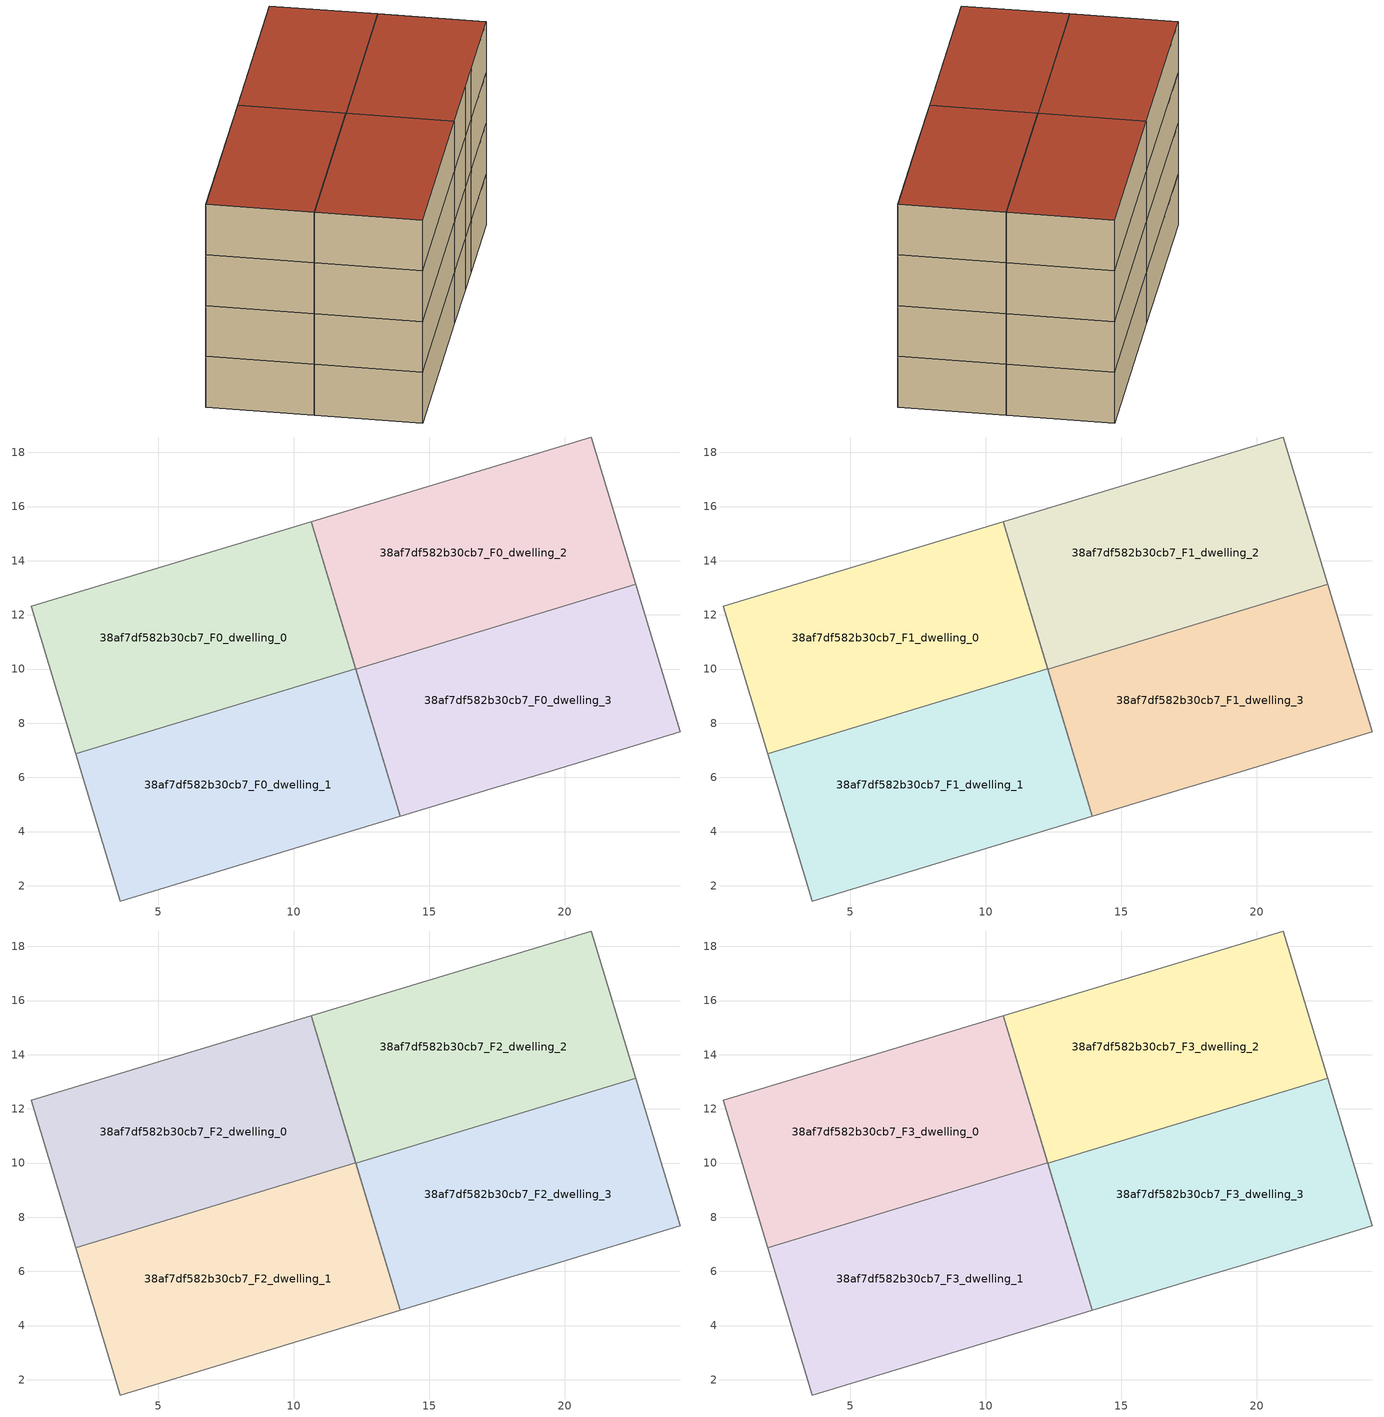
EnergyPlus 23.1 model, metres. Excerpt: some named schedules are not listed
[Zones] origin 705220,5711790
38af7df582b30cb7_F0_dwelling_0
 floor ground (EU_floor_Construction): 10.65,15.44 12.29,10 1.95,6.88 0.3,12.32 z0
 wall adiabatic (EU_wall_Construction): 12.29,10 10.65,15.44 0.3,12.32 1.95,6.88 z0:3
 wall to 38af7df582b30cb7_F0_dwelling_1 (EU_wall_Construction): 1.95,6.88 12.29,10 z0:3
38af7df582b30cb7_F0_dwelling_1
 floor ground (EU_floor_Construction): 12.29,10 13.94,4.56 3.6,1.44 1.95,6.88 z0
 wall adiabatic (EU_wall_Construction): 1.95,6.88 3.6,1.44 13.94,4.56 12.29,10 z0:3
38af7df582b30cb7_F0_dwelling_2
 floor ground (EU_floor_Construction): 20.98,18.57 22.63,13.12 12.29,10 10.65,15.44 z0
 wall adiabatic (EU_wall_Construction): 22.63,13.12 20.98,18.57 10.65,15.44 12.29,10 z0:3
 wall to 38af7df582b30cb7_F0_dwelling_3 (EU_wall_Construction): 12.29,10 22.63,13.12 z0:3
38af7df582b30cb7_F0_dwelling_3
 floor ground (EU_floor_Construction): 22.63,13.12 24.28,7.68 19.41,6.21 17.47,5.63 13.94,4.56 12.29,10 z0
 wall adiabatic (EU_wall_Construction): 12.29,10 13.94,4.56 17.47,5.63 19.41,6.21 24.28,7.68 22.63,13.12 z0:3
38af7df582b30cb7_F1_dwelling_0
 floor to 38af7df582b30cb7_F0_dwelling_0 (EU_floor_Construction): 10.65,15.44 12.29,10 1.95,6.88 0.3,12.32 z3
 wall adiabatic (EU_wall_Construction): 12.29,10 10.65,15.44 0.3,12.32 1.95,6.88 z3:6
 wall to 38af7df582b30cb7_F1_dwelling_1 (EU_wall_Construction): 1.95,6.88 12.29,10 z3:6
38af7df582b30cb7_F1_dwelling_1
 floor to 38af7df582b30cb7_F0_dwelling_1 (EU_floor_Construction): 12.29,10 13.94,4.56 3.6,1.44 1.95,6.88 z3
 wall adiabatic (EU_wall_Construction): 1.95,6.88 3.6,1.44 13.94,4.56 12.29,10 z3:6
38af7df582b30cb7_F1_dwelling_2
 floor to 38af7df582b30cb7_F0_dwelling_2 (EU_floor_Construction): 20.98,18.57 22.63,13.12 12.29,10 10.65,15.44 z3
 wall adiabatic (EU_wall_Construction): 22.63,13.12 20.98,18.57 10.65,15.44 12.29,10 z3:6
 wall to 38af7df582b30cb7_F1_dwelling_3 (EU_wall_Construction): 12.29,10 22.63,13.12 z3:6
38af7df582b30cb7_F1_dwelling_3
 floor to 38af7df582b30cb7_F0_dwelling_3 (EU_floor_Construction): 22.63,13.12 24.28,7.68 19.41,6.21 17.47,5.63 13.94,4.56 12.29,10 z3
 wall adiabatic (EU_wall_Construction): 12.29,10 13.94,4.56 17.47,5.63 19.41,6.21 24.28,7.68 22.63,13.12 z3:6
38af7df582b30cb7_F2_dwelling_0
 floor to 38af7df582b30cb7_F1_dwelling_0 (EU_floor_Construction): 10.65,15.44 12.29,10 1.95,6.88 0.3,12.32 z6
 wall adiabatic (EU_wall_Construction): 12.29,10 10.65,15.44 0.3,12.32 1.95,6.88 z6:9
 wall to 38af7df582b30cb7_F2_dwelling_1 (EU_wall_Construction): 1.95,6.88 12.29,10 z6:9
38af7df582b30cb7_F2_dwelling_1
 floor to 38af7df582b30cb7_F1_dwelling_1 (EU_floor_Construction): 12.29,10 13.94,4.56 3.6,1.44 1.95,6.88 z6
 wall adiabatic (EU_wall_Construction): 1.95,6.88 3.6,1.44 13.94,4.56 12.29,10 z6:9
38af7df582b30cb7_F2_dwelling_2
 floor to 38af7df582b30cb7_F1_dwelling_2 (EU_floor_Construction): 20.98,18.57 22.63,13.12 12.29,10 10.65,15.44 z6
 wall adiabatic (EU_wall_Construction): 22.63,13.12 20.98,18.57 10.65,15.44 12.29,10 z6:9
 wall to 38af7df582b30cb7_F2_dwelling_3 (EU_wall_Construction): 12.29,10 22.63,13.12 z6:9
38af7df582b30cb7_F2_dwelling_3
 floor to 38af7df582b30cb7_F1_dwelling_3 (EU_floor_Construction): 22.63,13.12 24.28,7.68 19.41,6.21 17.47,5.63 13.94,4.56 12.29,10 z6
 wall adiabatic (EU_wall_Construction): 12.29,10 13.94,4.56 17.47,5.63 19.41,6.21 24.28,7.68 22.63,13.12 z6:9
38af7df582b30cb7_F3_dwelling_0
 floor to 38af7df582b30cb7_F2_dwelling_0 (EU_floor_Construction): 10.65,15.44 12.29,10 1.95,6.88 0.3,12.32 z9
 wall adiabatic (EU_wall_Construction): 12.29,10 10.65,15.44 0.3,12.32 1.95,6.88 z9:12
 wall to 38af7df582b30cb7_F3_dwelling_1 (EU_wall_Construction): 1.95,6.88 12.29,10 z9:12
 roof outside (EU_roof_Construction): 12.29,10 10.65,15.44 0.3,12.32 1.95,6.88 z12
38af7df582b30cb7_F3_dwelling_1
 floor to 38af7df582b30cb7_F2_dwelling_1 (EU_floor_Construction): 12.29,10 13.94,4.56 3.6,1.44 1.95,6.88 z9
 wall adiabatic (EU_wall_Construction): 1.95,6.88 3.6,1.44 13.94,4.56 12.29,10 z9:12
 roof outside (EU_roof_Construction): 13.94,4.56 12.29,10 1.95,6.88 3.6,1.44 z12
38af7df582b30cb7_F3_dwelling_2
 floor to 38af7df582b30cb7_F2_dwelling_2 (EU_floor_Construction): 20.98,18.57 22.63,13.12 12.29,10 10.65,15.44 z9
 wall adiabatic (EU_wall_Construction): 22.63,13.12 20.98,18.57 10.65,15.44 12.29,10 z9:12
 wall to 38af7df582b30cb7_F3_dwelling_3 (EU_wall_Construction): 12.29,10 22.63,13.12 z9:12
 roof outside (EU_roof_Construction): 22.63,13.12 20.98,18.57 10.65,15.44 12.29,10 z12
38af7df582b30cb7_F3_dwelling_3
 floor to 38af7df582b30cb7_F2_dwelling_3 (EU_floor_Construction): 22.63,13.12 24.28,7.68 19.41,6.21 17.47,5.63 13.94,4.56 12.29,10 z9
 wall adiabatic (EU_wall_Construction): 12.29,10 13.94,4.56 17.47,5.63 19.41,6.21 24.28,7.68 22.63,13.12 z9:12
 roof outside (EU_roof_Construction): 24.28,7.68 22.63,13.12 12.29,10 13.94,4.56 17.47,5.63 19.41,6.21 z12
[Building]
EU S2 Campaign: North Axis=0; Terrain=City; Solar Distribution=FullExterior
[Site:Location]
London: Latitude=51.5; Longitude=-0.5; Time Zone=0; Elevation=25
[SizingPeriod:WeatherFileDays]
AnnualSizingPeriod: Begin Month=1; Begin Day of Month=1; End Month=12; End Day of Month=31; Day of Week for Start Day=Monday; Use Weather File Daylight Saving Period=No; Use Weather File Rain and Snow Indicators=No
[MATERIAL]
EU_InternalMass_Material: Roughness=MediumRough; Thickness=0.1; Conductivity=1; Density=1800; Specific Heat=900; Thermal Absorptance=0.9; Solar Absorptance=0.7; Visible Absorptance=0.7
[MATERIAL:NOMASS] Roughness=MediumRough; Thermal Absorptance=0.9; Solar Absorptance=0.7; Visible Absorptance=0.7
Name | Thermal Resistance
EU_wall_NoMass | 1.04674
EU_roof_NoMass | 4.32442
EU_floor_NoMass | 2.04616
[CONSTRUCTION]
EU_wall_Construction: EU_wall_NoMass
EU_roof_Construction: EU_roof_NoMass
EU_floor_Construction: EU_floor_NoMass
EU_InternalMass_Construction: EU_InternalMass_Material
[ZONE] Type=1; Multiplier=1; Ceiling Height=autocalculate; Floor Area=autocalculate; Part of Total Floor Area=Yes
Name | Volume
38af7df582b30cb7_F0_dwelling_0; 38af7df582b30cb7_F1_dwelling_0; 38af7df582b30cb7_F2_dwelling_0; 38af7df582b30cb7_F3_dwelling_0 | 184.222
38af7df582b30cb7_F0_dwelling_1; 38af7df582b30cb7_F1_dwelling_1; 38af7df582b30cb7_F2_dwelling_1; 38af7df582b30cb7_F3_dwelling_1 | 184.2
38af7df582b30cb7_F0_dwelling_2 | 184.208
38af7df582b30cb7_F1_dwelling_2; 38af7df582b30cb7_F2_dwelling_2; 38af7df582b30cb7_F3_dwelling_2 | 184.206
38af7df582b30cb7_F0_dwelling_3 | 184.218
38af7df582b30cb7_F1_dwelling_3; 38af7df582b30cb7_F2_dwelling_3; 38af7df582b30cb7_F3_dwelling_3 | 184.219
[INTERNALMASS] Construction=EU_InternalMass_Construction
Name | Zone or ZoneList | Surface Area
38af7df582b30cb7_F0_dwelling_0_EU_InternalMass | 38af7df582b30cb7_F0_dwelling_0 | 61.4073
38af7df582b30cb7_F0_dwelling_1_EU_InternalMass | 38af7df582b30cb7_F0_dwelling_1 | 61.4
38af7df582b30cb7_F0_dwelling_2_EU_InternalMass | 38af7df582b30cb7_F0_dwelling_2 | 61.4024
38af7df582b30cb7_F0_dwelling_3_EU_InternalMass | 38af7df582b30cb7_F0_dwelling_3 | 61.4059
38af7df582b30cb7_F1_dwelling_0_EU_InternalMass | 38af7df582b30cb7_F1_dwelling_0 | 61.4073
38af7df582b30cb7_F1_dwelling_1_EU_InternalMass | 38af7df582b30cb7_F1_dwelling_1 | 61.4
38af7df582b30cb7_F1_dwelling_2_EU_InternalMass | 38af7df582b30cb7_F1_dwelling_2 | 61.4024
38af7df582b30cb7_F1_dwelling_3_EU_InternalMass | 38af7df582b30cb7_F1_dwelling_3 | 61.4059
38af7df582b30cb7_F2_dwelling_0_EU_InternalMass | 38af7df582b30cb7_F2_dwelling_0 | 61.4073
38af7df582b30cb7_F2_dwelling_1_EU_InternalMass | 38af7df582b30cb7_F2_dwelling_1 | 61.4
38af7df582b30cb7_F2_dwelling_2_EU_InternalMass | 38af7df582b30cb7_F2_dwelling_2 | 61.4024
38af7df582b30cb7_F2_dwelling_3_EU_InternalMass | 38af7df582b30cb7_F2_dwelling_3 | 61.4059
38af7df582b30cb7_F3_dwelling_0_EU_InternalMass | 38af7df582b30cb7_F3_dwelling_0 | 61.4073
38af7df582b30cb7_F3_dwelling_1_EU_InternalMass | 38af7df582b30cb7_F3_dwelling_1 | 61.4
38af7df582b30cb7_F3_dwelling_2_EU_InternalMass | 38af7df582b30cb7_F3_dwelling_2 | 61.4024
38af7df582b30cb7_F3_dwelling_3_EU_InternalMass | 38af7df582b30cb7_F3_dwelling_3 | 61.4059
[OTHEREQUIPMENT] Fuel Type=Electricity; Design Level Calculation Method=Watts/Area; Power per Zone Floor Area=1; Fraction Latent=0; Fraction Radiant=0; Fraction Lost=0; Carbon Dioxide Generation Rate=0; EndUse Subcategory=EU_Step8_InternalGains
Name | Zone or ZoneList or Space or SpaceList | Schedule
EU_Step8_InternalGain_38af7df582b30cb7_F0_dwelling_0_f000 | 38af7df582b30cb7_F0_dwelling_0 | EU_Step8_GainSchedule_38af7df582b30cb7_F0_dwelling_0_f000
EU_Step8_InternalGain_38af7df582b30cb7_F0_dwelling_1_f000 | 38af7df582b30cb7_F0_dwelling_1 | EU_Step8_GainSchedule_38af7df582b30cb7_F0_dwelling_1_f000
EU_Step8_InternalGain_38af7df582b30cb7_F0_dwelling_2_f000 | 38af7df582b30cb7_F0_dwelling_2 | EU_Step8_GainSchedule_38af7df582b30cb7_F0_dwelling_2_f000
EU_Step8_InternalGain_38af7df582b30cb7_F0_dwelling_3_f000 | 38af7df582b30cb7_F0_dwelling_3 | EU_Step8_GainSchedule_38af7df582b30cb7_F0_dwelling_3_f000
EU_Step8_InternalGain_38af7df582b30cb7_F1_dwelling_0_f000 | 38af7df582b30cb7_F1_dwelling_0 | EU_Step8_GainSchedule_38af7df582b30cb7_F1_dwelling_0_f000
EU_Step8_InternalGain_38af7df582b30cb7_F1_dwelling_1_f000 | 38af7df582b30cb7_F1_dwelling_1 | EU_Step8_GainSchedule_38af7df582b30cb7_F1_dwelling_1_f000
EU_Step8_InternalGain_38af7df582b30cb7_F1_dwelling_2_f000 | 38af7df582b30cb7_F1_dwelling_2 | EU_Step8_GainSchedule_38af7df582b30cb7_F1_dwelling_2_f000
EU_Step8_InternalGain_38af7df582b30cb7_F1_dwelling_3_f000 | 38af7df582b30cb7_F1_dwelling_3 | EU_Step8_GainSchedule_38af7df582b30cb7_F1_dwelling_3_f000
EU_Step8_InternalGain_38af7df582b30cb7_F2_dwelling_0_f000 | 38af7df582b30cb7_F2_dwelling_0 | EU_Step8_GainSchedule_38af7df582b30cb7_F2_dwelling_0_f000
EU_Step8_InternalGain_38af7df582b30cb7_F2_dwelling_1_f000 | 38af7df582b30cb7_F2_dwelling_1 | EU_Step8_GainSchedule_38af7df582b30cb7_F2_dwelling_1_f000
EU_Step8_InternalGain_38af7df582b30cb7_F2_dwelling_2_f000 | 38af7df582b30cb7_F2_dwelling_2 | EU_Step8_GainSchedule_38af7df582b30cb7_F2_dwelling_2_f000
EU_Step8_InternalGain_38af7df582b30cb7_F2_dwelling_3_f000 | 38af7df582b30cb7_F2_dwelling_3 | EU_Step8_GainSchedule_38af7df582b30cb7_F2_dwelling_3_f000
EU_Step8_InternalGain_38af7df582b30cb7_F3_dwelling_0_f000 | 38af7df582b30cb7_F3_dwelling_0 | EU_Step8_GainSchedule_38af7df582b30cb7_F3_dwelling_0_f000
EU_Step8_InternalGain_38af7df582b30cb7_F3_dwelling_1_f000 | 38af7df582b30cb7_F3_dwelling_1 | EU_Step8_GainSchedule_38af7df582b30cb7_F3_dwelling_1_f000
EU_Step8_InternalGain_38af7df582b30cb7_F3_dwelling_2_f000 | 38af7df582b30cb7_F3_dwelling_2 | EU_Step8_GainSchedule_38af7df582b30cb7_F3_dwelling_2_f000
EU_Step8_InternalGain_38af7df582b30cb7_F3_dwelling_3_f000 | 38af7df582b30cb7_F3_dwelling_3 | EU_Step8_GainSchedule_38af7df582b30cb7_F3_dwelling_3_f000
[ZONEVENTILATION:DESIGNFLOWRATE] Schedule=EU_AlwaysOn; Design Flow Rate Calculation Method=AirChanges/Hour; Air Changes per Hour=0.488719; Ventilation Type=Natural; Fan Pressure Rise=0; Fan Total Efficiency=1; Constant Term Coefficient=1; Temperature Term Coefficient=0; Velocity Term Coefficient=0; Velocity Squared Term Coefficient=0; Minimum Indoor Temperature=-100; Maximum Indoor Temperature=100; Delta Temperature=-100; Minimum Outdoor Temperature=-100; Maximum Outdoor Temperature=100; Maximum Wind Speed=40
Name | Zone or ZoneList or Space or SpaceList
EU_ConstantAir_38af7df582b30cb7_F0_dwelling_0 | 38af7df582b30cb7_F0_dwelling_0
EU_ConstantAir_38af7df582b30cb7_F0_dwelling_1 | 38af7df582b30cb7_F0_dwelling_1
EU_ConstantAir_38af7df582b30cb7_F0_dwelling_2 | 38af7df582b30cb7_F0_dwelling_2
EU_ConstantAir_38af7df582b30cb7_F0_dwelling_3 | 38af7df582b30cb7_F0_dwelling_3
EU_ConstantAir_38af7df582b30cb7_F1_dwelling_0 | 38af7df582b30cb7_F1_dwelling_0
EU_ConstantAir_38af7df582b30cb7_F1_dwelling_1 | 38af7df582b30cb7_F1_dwelling_1
EU_ConstantAir_38af7df582b30cb7_F1_dwelling_2 | 38af7df582b30cb7_F1_dwelling_2
EU_ConstantAir_38af7df582b30cb7_F1_dwelling_3 | 38af7df582b30cb7_F1_dwelling_3
EU_ConstantAir_38af7df582b30cb7_F2_dwelling_0 | 38af7df582b30cb7_F2_dwelling_0
EU_ConstantAir_38af7df582b30cb7_F2_dwelling_1 | 38af7df582b30cb7_F2_dwelling_1
EU_ConstantAir_38af7df582b30cb7_F2_dwelling_2 | 38af7df582b30cb7_F2_dwelling_2
EU_ConstantAir_38af7df582b30cb7_F2_dwelling_3 | 38af7df582b30cb7_F2_dwelling_3
EU_ConstantAir_38af7df582b30cb7_F3_dwelling_0 | 38af7df582b30cb7_F3_dwelling_0
EU_ConstantAir_38af7df582b30cb7_F3_dwelling_1 | 38af7df582b30cb7_F3_dwelling_1
EU_ConstantAir_38af7df582b30cb7_F3_dwelling_2 | 38af7df582b30cb7_F3_dwelling_2
EU_ConstantAir_38af7df582b30cb7_F3_dwelling_3 | 38af7df582b30cb7_F3_dwelling_3
[HVACTEMPLATE:THERMOSTAT] Constant Heating Setpoint=20; Constant Cooling Setpoint=50
EU_HeatOnly_38af7df582b30cb7_F0_dwelling_0; EU_HeatOnly_38af7df582b30cb7_F0_dwelling_1; EU_HeatOnly_38af7df582b30cb7_F0_dwelling_2; EU_HeatOnly_38af7df582b30cb7_F0_dwelling_3; EU_HeatOnly_38af7df582b30cb7_F1_dwelling_0; EU_HeatOnly_38af7df582b30cb7_F1_dwelling_1; EU_HeatOnly_38af7df582b30cb7_F1_dwelling_2; EU_HeatOnly_38af7df582b30cb7_F1_dwelling_3; EU_HeatOnly_38af7df582b30cb7_F2_dwelling_0; EU_HeatOnly_38af7df582b30cb7_F2_dwelling_1; EU_HeatOnly_38af7df582b30cb7_F2_dwelling_2; EU_HeatOnly_38af7df582b30cb7_F2_dwelling_3; EU_HeatOnly_38af7df582b30cb7_F3_dwelling_0; EU_HeatOnly_38af7df582b30cb7_F3_dwelling_1; EU_HeatOnly_38af7df582b30cb7_F3_dwelling_2; EU_HeatOnly_38af7df582b30cb7_F3_dwelling_3
[HVACTEMPLATE:ZONE:IDEALLOADSAIRSYSTEM] System Availability Schedule=EU_AlwaysOn; Maximum Heating Supply Air Temperature=50; Minimum Cooling Supply Air Temperature=13; Maximum Heating Supply Air Humidity Ratio=0.0156; Minimum Cooling Supply Air Humidity Ratio=0.0077; Heating Limit=NoLimit; Cooling Limit=NoLimit; Heating Availability Schedule=EU_AlwaysOn; Cooling Availability Schedule=EU_CoolingOff; Dehumidification Control Type=ConstantSensibleHeatRatio; Cooling Sensible Heat Ratio=0.7; Dehumidification Setpoint=60; Humidification Control Type=None; Humidification Setpoint=30; Outdoor Air Method=None; Outdoor Air Flow Rate per Person=0.00944; Outdoor Air Flow Rate per Zone Floor Area=0; Outdoor Air Flow Rate per Zone=0; Demand Controlled Ventilation Type=None; Outdoor Air Economizer Type=NoEconomizer; Heat Recovery Type=None; Sensible Heat Recovery Effectiveness=0.7; Latent Heat Recovery Effectiveness=0.65
Name | Template Thermostat
38af7df582b30cb7_F0_dwelling_0 | EU_HeatOnly_38af7df582b30cb7_F0_dwelling_0
38af7df582b30cb7_F0_dwelling_1 | EU_HeatOnly_38af7df582b30cb7_F0_dwelling_1
38af7df582b30cb7_F0_dwelling_2 | EU_HeatOnly_38af7df582b30cb7_F0_dwelling_2
38af7df582b30cb7_F0_dwelling_3 | EU_HeatOnly_38af7df582b30cb7_F0_dwelling_3
38af7df582b30cb7_F1_dwelling_0 | EU_HeatOnly_38af7df582b30cb7_F1_dwelling_0
38af7df582b30cb7_F1_dwelling_1 | EU_HeatOnly_38af7df582b30cb7_F1_dwelling_1
38af7df582b30cb7_F1_dwelling_2 | EU_HeatOnly_38af7df582b30cb7_F1_dwelling_2
38af7df582b30cb7_F1_dwelling_3 | EU_HeatOnly_38af7df582b30cb7_F1_dwelling_3
38af7df582b30cb7_F2_dwelling_0 | EU_HeatOnly_38af7df582b30cb7_F2_dwelling_0
38af7df582b30cb7_F2_dwelling_1 | EU_HeatOnly_38af7df582b30cb7_F2_dwelling_1
38af7df582b30cb7_F2_dwelling_2 | EU_HeatOnly_38af7df582b30cb7_F2_dwelling_2
38af7df582b30cb7_F2_dwelling_3 | EU_HeatOnly_38af7df582b30cb7_F2_dwelling_3
38af7df582b30cb7_F3_dwelling_0 | EU_HeatOnly_38af7df582b30cb7_F3_dwelling_0
38af7df582b30cb7_F3_dwelling_1 | EU_HeatOnly_38af7df582b30cb7_F3_dwelling_1
38af7df582b30cb7_F3_dwelling_2 | EU_HeatOnly_38af7df582b30cb7_F3_dwelling_2
38af7df582b30cb7_F3_dwelling_3 | EU_HeatOnly_38af7df582b30cb7_F3_dwelling_3
[SIZING:ZONE] Zone Cooling Design Supply Air Temperature Input Method=SupplyAirTemperature; Zone Cooling Design Supply Air Temperature=13; Zone Heating Design Supply Air Temperature Input Method=SupplyAirTemperature; Zone Heating Design Supply Air Temperature=50; Zone Cooling Design Supply Air Humidity Ratio=0.008; Zone Heating Design Supply Air Humidity Ratio=0.008; Cooling Design Air Flow Method=DesignDay; Cooling Design Air Flow Rate=0; Cooling Minimum Air Flow per Zone Floor Area=0.000762; Cooling Minimum Air Flow=0; Cooling Minimum Air Flow Fraction=0.2; Heating Design Air Flow Method=DesignDay; Heating Design Air Flow Rate=0; Heating Maximum Air Flow per Zone Floor Area=0.002032; Heating Maximum Air Flow=0.141576; Heating Maximum Air Flow Fraction=0.3; Account for Dedicated Outdoor Air System=No; Dedicated Outdoor Air System Control Strategy=NeutralSupplyAir; Dedicated Outdoor Air Low Setpoint Temperature for Design=autosize; Dedicated Outdoor Air High Setpoint Temperature for Design=autosize; Zone Load Sizing Method=Sensible Load Only No Latent Load; Zone Latent Cooling Design Supply Air Humidity Ratio Input Method=HumidityRatioDifference; Zone Cooling Design Supply Air Humidity Ratio Difference=0.005; Zone Latent Heating Design Supply Air Humidity Ratio Input Method=HumidityRatioDifference; Zone Humidification Design Supply Air Humidity Ratio Difference=0.005
38af7df582b30cb7_F0_dwelling_0; 38af7df582b30cb7_F0_dwelling_1; 38af7df582b30cb7_F0_dwelling_2; 38af7df582b30cb7_F0_dwelling_3; 38af7df582b30cb7_F1_dwelling_0
